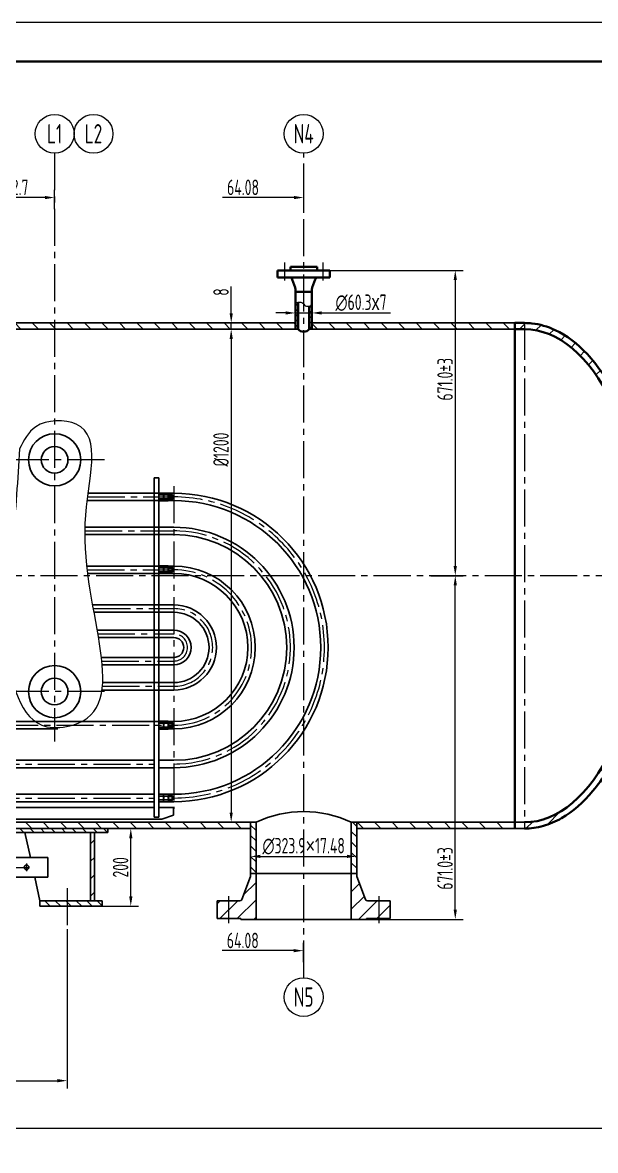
# Model space of a CAD drawing. Header units: millimetres. Extents: x 5765 to 6606, y -201 to 393.
# Drawn here: x 6173.1 to 6320.5, y 103.1 to 393.4 of the extents above; entities that cross this region are included whole.
import ezdxf
from ezdxf.enums import TextEntityAlignment as Align

# ---------------------------------------------------------------- set-up
doc = ezdxf.new("R2010")
doc.units = ezdxf.units.MM
doc.linetypes.add('CENTER2', pattern=[28.575, 19.05, -3.175, 3.175, -3.175])
for name, color, linetype, lineweight in [('1粗实线', 7, 'Continuous', 35), ('2细实线', 3, 'Continuous', 13), ('3中心线', 1, 'CENTER2', 13), ('6剖面线', 6, 'Continuous', 13), ('7文本', 2, 'Continuous', 13), ('8标注', 3, 'Continuous', 13), ('9图表', 4, 'Continuous', 13)]:
    doc.layers.add(name, color=color, linetype=linetype, lineweight=lineweight)
doc.styles.add('lanpec', font='bpec_e.shx', dxfattribs={"width": 0.75, "bigfont": 'hztxt.shx'})
doc.styles.add('lanpec-dim', font='bpec_e.shx', dxfattribs={"width": 0.75})
doc.dimstyles.new('lanpec', dxfattribs={"dimtxt": 4, "dimasz": 2.5, "dimexe": 2, "dimexo": 0, "dimtad": 1, "dimdsep": 46, "dimtxsty": 'lanpec-dim', "dimcen": 2.5, "dimclrd": 256, "dimclre": 256, "dimclrt": 256, "dimazin": 0, "dimtfac": 1, "dimtmove": 0, "dimatfit": 3, "dimfxl": 1, "dimlwd": -1, "dimlwe": -1, "dimarcsym": 0})
doc.dimstyles.new('lanpec$0', dxfattribs={"dimscale": 10, "dimtxt": 4, "dimasz": 2.5, "dimexe": 2, "dimexo": 0, "dimtad": 1, "dimdec": 1, "dimdsep": 46, "dimtxsty": 'lanpec-dim', "dimcen": 0.09, "dimclrd": 256, "dimclre": 256, "dimclrt": 256, "dimadec": 1, "dimazin": 0, "dimtfac": 0.707, "dimtdec": 1, "dimtmove": 0, "dimatfit": 3, "dimfxl": 1, "dimarcsym": 0})
pattern_1 = [(135, (0, -10.06), (-2.245064, -2.245064), [])]

# ---------------------------------------------------------------- blocks, each defined once
blk = doc.blocks.new('A1')
at = {"layer": '1粗实线'}
blk.add_lwpolyline([(-816, 10), (-10, 10), (-10, 584), (-816, 584)], close=True, dxfattribs=at)
at = {"layer": '9图表'}
blk.add_lwpolyline([(-841, 0), (0, 0), (0, 594), (-841, 594)], close=True, dxfattribs=at)
blk = doc.blocks.new('*D49')
at = {"layer": '8标注', "transparency": 16777216}
for p, q in [((6335.57, 251.04), (6335.57, 106.8)), ((5857.9, 232.58), (5857.9, 106.8)), ((5860.4, 108.8), (6333.07, 108.8))]:
    blk.add_line(p, q, dxfattribs=at)
for points in [[(5860.4, 109.22), (5860.4, 108.38), (5857.9, 108.8)], [(6333.07, 109.22), (6333.07, 108.38), (6335.57, 108.8)]]:
    blk.add_solid(points, dxfattribs=at)
at = {"layer": 'Defpoints', "color": 0, "transparency": 16777216}
for p in [(6335.57, 251.04), (5857.9, 232.58), (6335.57, 108.8)]:
    blk.add_point(p, dxfattribs=at)
at = {"layer": '8标注', "transparency": 16777216, "insert": (6096.73, 111.42), "char_height": 4, "attachment_point": 5, "style": 'lanpec-dim'}
blk.add_mtext('7701.343', dxfattribs=at)
blk = doc.blocks.new('*D50')
at = {"layer": '8标注', "transparency": 16777216}
for p, q in [((6226.76, 314.5), (6228.76, 314.5)), ((6226.76, 312), (6226.76, 190.08)), ((6226.76, 187.58), (6228.76, 187.58))]:
    blk.add_line(p, q, dxfattribs=at)
for points in [[(6226.35, 312), (6227.18, 312), (6226.76, 314.5)], [(6226.35, 190.08), (6227.18, 190.08), (6226.76, 187.58)]]:
    blk.add_solid(points, dxfattribs=at)
at = {"layer": 'Defpoints', "color": 0, "transparency": 16777216}
for p in [(6226.76, 314.5), (6226.76, 187.58), (6226.76, 187.58)]:
    blk.add_point(p, dxfattribs=at)
at = {"layer": '8标注', "transparency": 16777216, "insert": (6224.14, 283.52), "char_height": 4, "attachment_point": 5, "rotation": 90, "style": 'lanpec-dim'}
blk.add_mtext('%%C1200', dxfattribs=at)
blk = doc.blocks.new('*D41')
at = {"layer": '8标注', "transparency": 16777216}
for p, q in [((6231.76, 178.8), (6231.76, 180.8)), ((6259.06, 177.41), (6259.06, 180.8)), ((6234.26, 178.8), (6256.56, 178.8))]:
    blk.add_line(p, q, dxfattribs=at)
for points in [[(6234.26, 179.21), (6234.26, 178.38), (6231.76, 178.8)], [(6256.56, 179.21), (6256.56, 178.38), (6259.06, 178.8)]]:
    blk.add_solid(points, dxfattribs=at)
at = {"layer": 'Defpoints', "color": 0, "transparency": 16777216}
for p in [(6231.76, 178.8), (6259.06, 178.8), (6259.06, 177.41)]:
    blk.add_point(p, dxfattribs=at)
at = {"layer": '8标注', "transparency": 16777216, "insert": (6245.41, 181.42), "char_height": 4, "attachment_point": 5, "style": 'lanpec-dim'}
blk.add_mtext('∅323.9{\\fArial|b0|i0|c0|p34;×}17.48', dxfattribs=at)
blk = doc.blocks.new('*D43')
at = {"layer": '8标注', "transparency": 16777216}
for p, q in [((6226.76, 318.6), (6226.76, 325.47)), ((6231.29, 316.1), (6224.76, 316.1)), ((6230.76, 314.5), (6224.76, 314.5)), ((6226.76, 314.5), (6226.76, 316.1)), ((6226.76, 312), (6226.76, 309.5))]:
    blk.add_line(p, q, dxfattribs=at)
for points in [[(6226.35, 318.6), (6227.18, 318.6), (6226.76, 316.1)], [(6226.35, 312), (6227.18, 312), (6226.76, 314.5)]]:
    blk.add_solid(points, dxfattribs=at)
at = {"layer": 'Defpoints', "color": 0, "transparency": 16777216}
for p in [(6226.76, 316.1), (6230.76, 314.5), (6231.29, 316.1)]:
    blk.add_point(p, dxfattribs=at)
at = {"layer": '8标注', "transparency": 16777216, "insert": (6224.14, 324.07), "char_height": 4, "attachment_point": 5, "rotation": 90, "style": 'lanpec-dim'}
blk.add_mtext('8', dxfattribs=at)
blk = doc.blocks.new('管口号')
at = {"layer": '2细实线'}
blk.add_circle((0, 5), 5, dxfattribs=at)
at = {"layer": '7文本', "style": 'lanpec', "width": 0.75}
blk.add_attdef('N', text='', height=5, dxfattribs=at).set_placement((0, 5), align=Align.MIDDLE_CENTER)
blk = doc.blocks.new('*D48')
at = {"layer": '8标注', "transparency": 16777216}
for p, q in [((6278.15, 251.04), (6286.42, 251.04)), ((6284.42, 165.08), (6284.42, 248.54)), ((6249.34, 162.58), (6286.42, 162.58))]:
    blk.add_line(p, q, dxfattribs=at)
for points in [[(6284, 248.54), (6284.84, 248.54), (6284.42, 251.04)], [(6284, 165.08), (6284.84, 165.08), (6284.42, 162.58)]]:
    blk.add_solid(points, dxfattribs=at)
at = {"layer": 'Defpoints', "color": 0, "transparency": 16777216}
for p in [(6278.15, 251.04), (6284.42, 251.04), (6249.34, 162.58)]:
    blk.add_point(p, dxfattribs=at)
at = {"layer": '8标注', "transparency": 16777216, "insert": (6281.79, 175.69), "char_height": 4, "attachment_point": 5, "rotation": 90, "style": 'lanpec-dim'}
blk.add_mtext('671.0±3', dxfattribs=at)
blk = doc.blocks.new('*D54')
at = {"layer": '8标注', "transparency": 16777216}
for p, q in [((6018.56, 159.86), (6018.56, 119.05)), ((6184.55, 160.04), (6184.55, 119.05)), ((6021.06, 121.05), (6182.05, 121.05))]:
    blk.add_line(p, q, dxfattribs=at)
for points in [[(6021.06, 121.47), (6021.06, 120.63), (6018.56, 121.05)], [(6182.05, 121.47), (6182.05, 120.63), (6184.55, 121.05)]]:
    blk.add_solid(points, dxfattribs=at)
at = {"layer": 'Defpoints', "color": 0, "transparency": 16777216}
for p in [(6018.56, 159.86), (6184.55, 160.04), (6184.55, 121.05)]:
    blk.add_point(p, dxfattribs=at)
at = {"layer": '8标注', "transparency": 16777216, "insert": (6101.56, 123.67), "char_height": 4, "attachment_point": 5, "style": 'lanpec-dim'}
blk.add_mtext('2700%%P3', dxfattribs=at)
blk = doc.blocks.new('*D60')
at = {"layer": '8标注', "transparency": 16777216}
for p, q in [((6195.05, 185.98), (6202.92, 185.98)), ((6200.92, 168.48), (6200.92, 183.48)), ((6193.55, 165.98), (6202.92, 165.98))]:
    blk.add_line(p, q, dxfattribs=at)
for points in [[(6200.51, 183.48), (6201.34, 183.48), (6200.92, 185.98)], [(6200.51, 168.48), (6201.34, 168.48), (6200.92, 165.98)]]:
    blk.add_solid(points, dxfattribs=at)
at = {"layer": 'Defpoints', "color": 0, "transparency": 16777216}
for p in [(6195.05, 185.98), (6200.92, 185.98), (6193.55, 165.98)]:
    blk.add_point(p, dxfattribs=at)
at = {"layer": '8标注', "transparency": 16777216, "insert": (6198.3, 175.98), "char_height": 4, "attachment_point": 5, "rotation": 90, "style": 'lanpec-dim'}
blk.add_mtext('200', dxfattribs=at)
blk = doc.blocks.new('*D55')
at = {"layer": '8标注', "transparency": 16777216}
for p, q in [((6243.28, 318.69), (6243.28, 320.69)), ((6247.55, 317.35), (6247.55, 320.69)), ((6240.78, 318.69), (6238.28, 318.69)), ((6243.28, 318.69), (6247.55, 318.69)), ((6250.05, 318.69), (6267.78, 318.69))]:
    blk.add_line(p, q, dxfattribs=at)
for points in [[(6240.78, 319.1), (6240.78, 318.27), (6243.28, 318.69)], [(6250.05, 319.1), (6250.05, 318.27), (6247.55, 318.69)]]:
    blk.add_solid(points, dxfattribs=at)
at = {"layer": 'Defpoints', "color": 0, "transparency": 16777216}
for p in [(6243.28, 318.69), (6247.55, 318.69), (6247.55, 317.35)]:
    blk.add_point(p, dxfattribs=at)
at = {"layer": '8标注', "transparency": 16777216, "insert": (6260.17, 321.31), "char_height": 4, "attachment_point": 5, "style": 'lanpec-dim'}
blk.add_mtext('∅60.3{\\fArial|b0|i0|c0|p34;x}7', dxfattribs=at)
blk = doc.blocks.new('*D58')
at = {"layer": '8标注', "transparency": 16777216}
for p, q in [((6248.84, 329.65), (6286.42, 329.65)), ((6284.42, 327.15), (6284.42, 253.54)), ((6278.15, 251.04), (6286.42, 251.04))]:
    blk.add_line(p, q, dxfattribs=at)
for points in [[(6284, 327.15), (6284.84, 327.15), (6284.42, 329.65)], [(6284, 253.54), (6284.84, 253.54), (6284.42, 251.04)]]:
    blk.add_solid(points, dxfattribs=at)
at = {"layer": 'Defpoints', "color": 0, "transparency": 16777216}
for p in [(6248.84, 329.65), (6278.15, 251.04), (6284.42, 251.04)]:
    blk.add_point(p, dxfattribs=at)
at = {"layer": '8标注', "transparency": 16777216, "insert": (6281.8, 301.63), "char_height": 4, "attachment_point": 5, "rotation": 90, "style": 'lanpec-dim'}
blk.add_mtext('671.0±3', dxfattribs=at)
blk = doc.blocks.new('*D72')
at = {"layer": '8标注', "transparency": 16777216}
for p, q in [((6181.33, 345.43), (6181.33, 350.4)), ((6178.83, 348.4), (6167.31, 348.4))]:
    blk.add_line(p, q, dxfattribs=at)
blk.add_solid([(6178.83, 348.81), (6178.83, 347.98), (6181.33, 348.4)], dxfattribs=at)
at = {"layer": 'Defpoints', "color": 0, "transparency": 16777216}
for p in [(6181.33, 348.4), (6148.63, 345.43), (6181.33, 345.43)]:
    blk.add_point(p, dxfattribs=at)
at = {"layer": '8标注', "transparency": 16777216, "insert": (6171.55, 351.02), "char_height": 4, "attachment_point": 5, "style": 'lanpec-dim'}
blk.add_mtext('32.7', dxfattribs=at)
blk = doc.blocks.new('_None')
blk = doc.blocks.new('*D73')
at = {"layer": '8标注', "transparency": 16777216}
for p, q in [((6245.41, 345.43), (6245.41, 350.4)), ((6242.91, 348.4), (6224.52, 348.4))]:
    blk.add_line(p, q, dxfattribs=at)
blk.add_solid([(6242.91, 348.81), (6242.91, 347.98), (6245.41, 348.4)], dxfattribs=at)
at = {"layer": 'Defpoints', "color": 0, "transparency": 16777216}
for p in [(6245.41, 348.4), (6181.33, 345.43), (6245.41, 345.43)]:
    blk.add_point(p, dxfattribs=at)
at = {"layer": '8标注', "transparency": 16777216, "insert": (6229.81, 351.02), "char_height": 4, "attachment_point": 5, "style": 'lanpec-dim'}
blk.add_mtext('64.08', dxfattribs=at)
blk = doc.blocks.new('*D76')
at = {"layer": '8标注', "transparency": 16777216}
for p, q in [((6242.85, 154.53), (6224.46, 154.53)), ((6245.35, 151.56), (6245.35, 156.53))]:
    blk.add_line(p, q, dxfattribs=at)
blk.add_solid([(6242.85, 154.94), (6242.85, 154.11), (6245.35, 154.53)], dxfattribs=at)
at = {"layer": 'Defpoints', "color": 0, "transparency": 16777216}
for p in [(6245.35, 154.53), (6181.27, 151.56), (6245.35, 151.56)]:
    blk.add_point(p, dxfattribs=at)
at = {"layer": '8标注', "transparency": 16777216, "insert": (6229.75, 157.15), "char_height": 4, "attachment_point": 5, "style": 'lanpec-dim'}
blk.add_mtext('64.08', dxfattribs=at)

msp = doc.modelspace()

# ---------------------------------------------------------------- hatches: boundary and pattern name
at = {"layer": '6剖面线'}
h = msp.add_hatch(dxfattribs=at)
h.set_pattern_fill('ANSI31', color=256, scale=0.3, style=0)
h.set_pattern_definition([(45, (4707.1285, 1254.7341), (-0.6735192, 0.6735192), [])])
h.paths.add_polyline_path([(6243.996, 321.441, 0.1674325), (6243.276, 320.954), (6243.276, 314.502), (6243.996, 314.502)])
h.paths.add_polyline_path([(6247.548, 320.954, -0.1674325), (6246.828, 320.466), (6246.828, 314.502), (6247.548, 314.502)])
h = msp.add_hatch(dxfattribs=at)
h.set_pattern_fill('ANSI31', color=256, angle=90, style=0)
h.set_pattern_definition(pattern_1)
h.paths.add_polyline_path([(6092.63, 316.102), (6081.22, 316.102), (6081.22, 314.502), (6092.63, 314.502)])
h.paths.add_polyline_path([(6148.63, 316.102), (6092.63, 316.102), (6092.63, 314.502), (6130.18, 314.502), (6148.63, 314.502)])
h.paths.add_polyline_path([(6181.33, 316.102), (6148.63, 316.102), (6148.63, 314.502), (6181.33, 314.502)])
h.paths.add_polyline_path([(6243.276, 316.102), (6181.33, 316.102), (6181.33, 314.502), (6243.276, 314.502)])
h.paths.add_polyline_path([(6299.733, 316.102), (6273.753, 316.102), (6247.548, 316.102), (6247.548, 314.502), (6273.753, 314.502), (6299.733, 314.502)])
h = msp.add_hatch(dxfattribs=at)
h.set_pattern_fill('ANSI31', color=256, style=0)
h.set_pattern_definition([(45, (0, -10.06), (-2.245064, 2.245064), [])])
edge = h.paths.add_edge_path()
edge.add_spline(control_points=[(6302.233, 185.972), (6303.858, 185.972), (6305.483, 186.2), (6308.677, 187.097), (6310.247, 187.766), (6314.648, 190.289), (6317.361, 192.665), (6322.331, 198.657), (6324.59, 202.275), (6328.543, 210.51), (6330.237, 215.128), (6332.96, 225.06), (6333.99, 230.375), (6335.323, 241.347), (6335.626, 247.004), (6335.485, 258.283), (6335.041, 263.903), (6333.435, 274.733), (6332.273, 279.941), (6329.302, 289.599), (6327.492, 294.048), (6323.329, 301.896), (6320.976, 305.294), (6315.838, 310.808), (6313.05, 312.925), (6308.174, 315.2), (6306.168, 315.776), (6303.507, 316.067), (6302.87, 316.102), (6302.233, 316.102)], knot_values=[3.1415927, 3.1415927, 3.1415927, 3.1415927, 3.281154, 3.281154, 3.4207154, 3.4207154, 3.6840495, 3.6840495, 3.9473836, 3.9473836, 4.2107177, 4.2107177, 4.4740518, 4.4740518, 4.737386, 4.737386, 5.0007201, 5.0007201, 5.2640542, 5.2640542, 5.5273883, 5.5273883, 5.7907224, 5.7907224, 6.0540566, 6.0540566, 6.22848, 6.22848, 6.2831853, 6.2831853, 6.2831853, 6.2831853], degree=3, periodic=0)
edge.add_line((6302.233, 316.102), (6302.233, 314.502))
edge.add_ellipse((6302.233, 251.037), major_axis=(0, 63.465), ratio=0.5, start_angle=180, end_angle=360, ccw=False)
edge.add_line((6302.233, 187.572), (6302.233, 185.972))
h.paths.add_polyline_path([(6302.233, 316.102), (6300.773, 316.102, -0.2410799), (6300.253, 315.119, -0.1511721), (6299.733, 314.67), (6299.733, 314.502), (6302.233, 314.502)])
h.paths.add_polyline_path([(6300.773, 316.102), (6299.733, 316.102), (6299.733, 314.67, 0.1511721), (6300.253, 315.119, 0.2410799)], flags=17)
h.paths.add_polyline_path([(6302.233, 187.572), (6299.733, 187.572), (6299.733, 185.972), (6302.233, 185.972)])
h = msp.add_hatch(dxfattribs=at)
h.set_pattern_fill('ANSI31', color=256, angle=90, style=0)
h.set_pattern_definition(pattern_1)
h.paths.add_polyline_path([(6299.733, 187.576), (6259.062, 187.576), (6259.062, 185.976), (6299.733, 185.976)])
h.paths.add_polyline_path([(6119.93, 187.576), (6119.93, 185.976), (6231.762, 185.976), (6231.762, 187.576)])
h.paths.add_polyline_path([(6092.63, 185.976), (6092.63, 187.576), (6081.22, 187.576), (6081.22, 185.976)])
h = msp.add_hatch(dxfattribs=at)
h.set_pattern_fill('ANSI31', color=256, scale=0.6, angle=90, style=0)
h.set_pattern_definition([(135, (6183.601, 185.522), (-1.34704, -1.34704), [])])
h.paths.add_polyline_path([(6187.415, 185.976), (6182.159, 185.976), (6182.159, 184.976), (6187.415, 184.976)])
h.paths.add_polyline_path([(6182.159, 184.976), (6182.159, 185.976), (6170.05, 185.976), (6170.05, 184.976)])
h.paths.add_polyline_path([(6187.415, 185.976), (6187.415, 184.976), (6195.05, 184.976), (6195.05, 185.976)])
h = msp.add_hatch(dxfattribs=at)
h.set_pattern_fill('ANSI31', color=256, scale=0.6, angle=90, style=0)
h.set_pattern_definition([(135, (6231.4326, 179.1102), (-1.34704, -1.34704), [])])
h.paths.add_polyline_path([(6233.162, 174.376), (6231.762, 174.376), (6231.762, 187.576), (6233.162, 187.576)])
h.paths.add_polyline_path([(6259.062, 174.376), (6257.662, 174.376), (6257.662, 187.576), (6259.062, 187.576)])
h = msp.add_hatch(dxfattribs=at)
h.set_pattern_fill('ANSI31', color=256, style=0)
h.set_pattern_definition([(45, (4768.352, 1211.439), (-2.245064, 2.245064), [])])
h.paths.add_polyline_path([(6191.55, 184.976), (6190.55, 184.976), (6190.55, 167.376), (6191.55, 167.376)])
h = msp.add_hatch(dxfattribs=at)
h.set_pattern_fill('ANSI31', color=256, style=0)
h.set_pattern_definition([(45, (6013.491, 1218.659), (-2.245064, 2.245064), [])])
h.paths.add_polyline_path([(6264.782, 167.386), (6263.282, 167.386), (6263.282, 162.776), (6264.782, 162.776)])
h.paths.add_polyline_path([(6266.282, 167.386), (6264.782, 167.386), (6264.782, 162.776), (6266.282, 162.776)])
h.paths.add_polyline_path([(6263.282, 162.776), (6261.602, 162.776), (6261.602, 162.576), (6257.662, 162.576), (6257.662, 174.376), (6259.062, 174.376), (6259.062, 173.768, 0.09138), (6259.095, 173.59), (6261.339, 167.708, 0.3110597), (6261.807, 167.386), (6263.282, 167.386)])
h.paths.add_polyline_path([(6267.662, 162.776), (6266.282, 162.776), (6266.282, 167.386), (6267.662, 167.386)])
h.paths.add_polyline_path([(6233.162, 162.576), (6229.222, 162.576), (6229.222, 162.776), (6226.042, 162.776), (6226.042, 167.386), (6229.018, 167.386, 0.3110597), (6229.485, 167.708), (6231.729, 173.59, 0.09138), (6231.762, 173.768), (6231.762, 174.376), (6233.162, 174.376)])
h.paths.add_polyline_path([(6226.042, 162.776), (6223.162, 162.776), (6223.162, 167.386), (6226.042, 167.386)])
h = msp.add_hatch(dxfattribs=at)
h.set_pattern_fill('ANSI31', color=256, scale=0.6, angle=90, style=0)
h.set_pattern_definition([(135, (4768.352, 1211.4389), (-1.3470384, -1.3470384), [])])
h.paths.add_polyline_path([(6193.55, 165.976), (6193.55, 167.376), (6184.55, 167.376), (6184.55, 165.976)])
h.paths.add_polyline_path([(6184.55, 165.976), (6184.55, 167.376), (6177.55, 167.376), (6177.55, 165.976)])

# ---------------------------------------------------------------- linework, layer by layer
for p, q in [((6081.22, 316.102), (6243.276, 316.102)), ((6081.22, 314.502), (6243.996, 314.502)), ((6246.828, 314.502), (6273.753, 314.502)), ((6247.548, 316.102), (6273.753, 316.102)), ((6299.733, 316.102), (6273.753, 316.102)), ((6273.753, 314.502), (6299.733, 314.502)), ((6299.733, 316.098), (6299.733, 185.972)), ((6206.953, 188.876), (6206.953, 276.276)), ((6206.953, 276.276), (6208.153, 276.276)), ((6208.153, 188.876), (6208.153, 276.276)), ((6189.738, 270.376), (6208.153, 270.376)), ((6189.979, 272.276), (6208.153, 272.276)), ((6208.153, 272.276), (6212.003, 272.276)), ((6208.153, 270.576), (6208.153, 272.076)), ((6208.153, 270.376), (6212.003, 270.376)), ((6209.302, 272.326), (6208.224, 272.326)), ((6209.302, 271.826), (6208.224, 271.826)), ((6209.302, 270.826), (6208.224, 270.826)), ((6209.302, 270.326), (6208.224, 270.326)), ((6209.373, 270.576), (6209.373, 272.076)), ((6209.373, 270.576), (6209.373, 272.076)), ((6210.522, 272.326), (6209.444, 272.326)), ((6210.522, 271.826), (6209.444, 271.826)), ((6210.522, 270.826), (6209.444, 270.826)), ((6210.522, 270.326), (6209.444, 270.326)), ((6210.593, 270.576), (6210.593, 272.076)), ((6210.593, 271.926), (6211.593, 271.926)), ((6210.593, 271.726), (6211.793, 271.726)), ((6211.793, 270.926), (6210.593, 270.926)), ((6211.593, 270.726), (6210.593, 270.726)), ((6211.593, 271.926), (6211.793, 271.726)), ((6211.593, 271.926), (6211.593, 270.726)), ((6211.793, 270.926), (6211.593, 270.726)), ((6211.793, 271.726), (6211.793, 270.926)), ((6189.152, 261.626), (6208.153, 261.626)), ((6189.174, 263.526), (6208.153, 263.526)), ((6208.153, 263.526), (6212.003, 263.526)), ((6208.153, 261.626), (6212.003, 261.626)), ((6189.648, 253.526), (6208.153, 253.526)), ((6208.153, 253.526), (6212.003, 253.526)), ((6208.153, 251.826), (6208.153, 253.326)), ((6209.302, 253.576), (6208.224, 253.576)), ((6209.302, 253.076), (6208.224, 253.076)), ((6209.373, 251.826), (6209.373, 253.326)), ((6209.373, 251.826), (6209.373, 253.326)), ((6210.522, 253.576), (6209.444, 253.576)), ((6210.522, 253.076), (6209.444, 253.076)), ((6210.593, 251.826), (6210.593, 253.326)), ((6210.593, 253.176), (6211.593, 253.176)), ((6210.593, 252.976), (6211.793, 252.976)), ((6211.593, 253.176), (6211.793, 252.976)), ((6211.593, 253.176), (6211.593, 251.976)), ((6211.793, 252.976), (6211.793, 252.176)), ((6189.875, 251.626), (6208.153, 251.626)), ((6208.153, 251.626), (6212.003, 251.626)), ((6209.302, 252.076), (6208.224, 252.076)), ((6209.302, 251.576), (6208.224, 251.576)), ((6210.522, 252.076), (6209.444, 252.076)), ((6210.522, 251.576), (6209.444, 251.576)), ((6211.793, 252.176), (6210.593, 252.176)), ((6211.593, 251.976), (6210.593, 251.976)), ((6211.793, 252.176), (6211.593, 251.976)), ((6191.142, 243.526), (6208.153, 243.526)), ((6191.481, 241.626), (6208.153, 241.626)), ((6208.153, 243.526), (6212.003, 243.526)), ((6208.153, 241.626), (6212.003, 241.626)), ((6192.308, 237.026), (6208.153, 237.026)), ((6208.153, 237.026), (6212.003, 237.026)), ((6192.635, 235.126), (6208.153, 235.126)), ((6208.153, 235.126), (6212.003, 235.126)), ((6193.379, 230.026), (6208.153, 230.026)), ((6208.153, 230.026), (6212.003, 230.026)), ((6193.572, 228.126), (6208.153, 228.126)), ((6208.153, 228.126), (6212.003, 228.126)), ((6193.521, 221.626), (6208.153, 221.626)), ((6193.693, 223.526), (6208.153, 223.526)), ((6208.153, 223.526), (6212.003, 223.526)), ((6208.153, 221.626), (6212.003, 221.626)), ((6154.644, 213.526), (6208.153, 213.526)), ((6208.153, 213.526), (6212.003, 213.526)), ((6208.153, 211.826), (6208.153, 213.326)), ((6209.302, 213.576), (6208.224, 213.576)), ((6209.302, 213.076), (6208.224, 213.076)), ((6209.302, 212.076), (6208.224, 212.076)), ((6209.373, 211.826), (6209.373, 213.326)), ((6209.373, 211.826), (6209.373, 213.326)), ((6210.522, 213.576), (6209.444, 213.576)), ((6210.522, 213.076), (6209.444, 213.076)), ((6210.522, 212.076), (6209.444, 212.076)), ((6210.593, 211.826), (6210.593, 213.326)), ((6210.593, 213.176), (6211.593, 213.176)), ((6210.593, 212.976), (6211.793, 212.976)), ((6211.793, 212.176), (6210.593, 212.176)), ((6211.593, 211.976), (6210.593, 211.976)), ((6211.593, 213.176), (6211.793, 212.976)), ((6211.593, 213.176), (6211.593, 211.976)), ((6211.793, 212.176), (6211.593, 211.976)), ((6211.793, 212.976), (6211.793, 212.176)), ((5991.282, 211.626), (6182.173, 211.626)), ((6208.153, 211.626), (6212.003, 211.626)), ((6209.302, 211.576), (6208.224, 211.576)), ((6210.522, 211.576), (6209.444, 211.576)), ((5991.282, 203.526), (6206.953, 203.526)), ((6208.153, 203.526), (6212.003, 203.526)), ((5991.282, 201.626), (6206.953, 201.626)), ((6208.153, 201.626), (6212.003, 201.626)), ((5991.282, 194.776), (6206.953, 194.776)), ((6208.153, 194.776), (6212.003, 194.776)), ((6208.153, 193.076), (6208.153, 194.576)), ((6209.302, 194.826), (6208.224, 194.826)), ((6209.373, 193.076), (6209.373, 194.576)), ((6209.373, 193.076), (6209.373, 194.576)), ((6210.522, 194.826), (6209.444, 194.826)), ((6210.593, 193.076), (6210.593, 194.576)), ((5991.282, 192.876), (6206.953, 192.876)), ((6208.153, 192.876), (6212.003, 192.876)), ((6209.302, 194.326), (6208.224, 194.326)), ((6209.302, 193.326), (6208.224, 193.326)), ((6209.302, 192.826), (6208.224, 192.826)), ((6210.522, 194.326), (6209.444, 194.326)), ((6210.522, 193.326), (6209.444, 193.326)), ((6210.522, 192.826), (6209.444, 192.826)), ((6210.593, 194.426), (6211.593, 194.426)), ((6210.593, 194.226), (6211.793, 194.226)), ((6211.793, 193.426), (6210.593, 193.426)), ((6211.593, 193.226), (6210.593, 193.226)), ((6211.593, 194.426), (6211.793, 194.226)), ((6211.593, 194.426), (6211.593, 193.226)), ((6211.793, 193.426), (6211.593, 193.226)), ((6211.793, 194.226), (6211.793, 193.426)), ((5991.282, 191.376), (6206.953, 191.376)), ((6206.953, 188.876), (6208.153, 188.876)), ((6206.953, 188.876), (6208.153, 188.876)), ((6208.153, 191.376), (6211.953, 191.376)), ((6211.953, 189.376), (6208.953, 188.376)), ((6211.953, 191.376), (6211.953, 189.376)), ((6208.953, 188.376), (6116.687, 188.376)), ((6119.93, 187.576), (6233.162, 187.576)), ((6119.93, 185.976), (6231.762, 185.976)), ((6195.05, 184.976), (6195.05, 185.976)), ((6231.762, 174.376), (6231.762, 187.576)), ((6231.762, 174.376), (6231.762, 187.576)), ((6233.162, 187.576), (6233.162, 162.576)), ((6257.662, 187.576), (6273.753, 187.576)), ((6257.662, 187.576), (6257.662, 162.576)), ((6259.062, 174.376), (6259.062, 187.576)), ((6259.062, 174.376), (6259.062, 187.576)), ((6259.062, 185.976), (6273.753, 185.976)), ((6273.753, 187.576), (6299.733, 187.576)), ((6299.733, 185.976), (6273.753, 185.976)), ((6302.233, 187.572), (6299.733, 187.572)), ((6302.233, 185.972), (6299.733, 185.972)), ((6170.05, 184.976), (6182.159, 184.976)), ((6175.095, 178.476), (6173.658, 184.976)), ((6182.159, 184.976), (6195.05, 184.976)), ((6190.55, 167.376), (6190.55, 184.976)), ((6191.55, 167.376), (6191.55, 184.976)), ((6259.062, 174.376), (6231.762, 174.376)), ((6231.762, 174.376), (6231.762, 173.768)), ((6259.062, 174.376), (6259.062, 173.768)), ((6177.55, 167.376), (6176.201, 173.476)), ((6231.729, 173.59), (6229.485, 167.708)), ((6259.095, 173.59), (6261.339, 167.708)), ((6193.55, 167.376), (6177.55, 167.376)), ((6177.55, 167.376), (6177.55, 165.976)), ((6193.55, 165.976), (6177.55, 165.976)), ((6193.55, 165.976), (6177.55, 165.976)), ((6193.55, 167.376), (6193.55, 165.976)), ((6223.162, 167.386), (6223.162, 162.776)), ((6223.162, 167.386), (6229.018, 167.386)), ((6267.662, 167.386), (6261.807, 167.386)), ((6267.662, 167.386), (6267.662, 162.776)), ((6223.162, 162.776), (6229.222, 162.776)), ((6229.222, 162.776), (6229.222, 162.576)), ((6267.662, 162.776), (6261.602, 162.776)), ((6261.602, 162.776), (6261.602, 162.576)), ((6229.222, 162.576), (6261.602, 162.576))]:
    msp.add_line(p, q)
at = {"ltscale": 2}
for p, q in [((6179.55, 178.476), (6170.05, 178.476)), ((6179.55, 173.476), (6179.55, 178.476)), ((6170.05, 173.476), (6179.55, 173.476))]:
    msp.add_line(p, q, dxfattribs=at)
for centre, radius in [((6181.33, 280.862), 6.72), ((6181.33, 280.862), 3.432), ((6181.33, 221.215), 6.72), ((6181.33, 221.215), 3.432)]:
    msp.add_circle(centre, radius)
at = {"ltscale": 3}
msp.add_circle((6174.104, 175.976), 0.6, dxfattribs=at)
for centre, radius, start, end in [((6208.63, 272.076), 0.477, 148.35948, 211.64052), ((6209.953, 271.326), 1.8, 163.87238, 196.12762), ((6208.63, 270.576), 0.477, 148.35948, 211.64052), ((6208.896, 272.076), 0.477, 328.35948, 31.64052), ((6207.573, 271.326), 1.8, 343.87238, 16.12762), ((6208.896, 270.576), 0.477, 328.35948, 31.64052), ((6209.85, 272.076), 0.477, 148.35948, 211.64052), ((6211.173, 271.326), 1.8, 163.87238, 196.12762), ((6209.85, 270.576), 0.477, 148.35948, 211.64052), ((6210.116, 272.076), 0.477, 328.35948, 31.64052), ((6208.793, 271.326), 1.8, 343.87238, 16.12762), ((6210.116, 270.576), 0.477, 328.35948, 31.64052), ((6212.003, 232.576), 39.7, 270, 90), ((6212.003, 232.576), 37.8, 270, 90), ((6212.003, 232.576), 30.95, 270, 90), ((6212.003, 232.576), 29.05, 270, 90), ((6208.63, 253.326), 0.477, 148.35948, 211.64052), ((6209.953, 252.576), 1.8, 163.87238, 196.12762), ((6208.896, 253.326), 0.477, 328.35948, 31.64052), ((6207.573, 252.576), 1.8, 343.87238, 16.12762), ((6209.85, 253.326), 0.477, 148.35948, 211.64052), ((6211.173, 252.576), 1.8, 163.87238, 196.12762), ((6210.116, 253.326), 0.477, 328.35948, 31.64052), ((6208.793, 252.576), 1.8, 343.87238, 16.12762), ((6212.003, 232.576), 20.95, 270, 90), ((6208.63, 251.826), 0.477, 148.35948, 211.64052), ((6208.896, 251.826), 0.477, 328.35948, 31.64052), ((6209.85, 251.826), 0.477, 148.35948, 211.64052), ((6210.116, 251.826), 0.477, 328.35948, 31.64052), ((6212.003, 232.576), 19.05, 270, 90), ((6212.003, 232.576), 10.95, 270, 90), ((6212.003, 232.576), 9.05, 270, 90), ((6212.003, 232.576), 4.45, 270, 90), ((6212.003, 232.576), 2.55, 270, 90), ((6208.63, 213.326), 0.477, 148.35948, 211.64052), ((6209.953, 212.576), 1.8, 163.87238, 196.12762), ((6208.63, 211.826), 0.477, 148.35948, 211.64052), ((6208.896, 213.326), 0.477, 328.35948, 31.64052), ((6207.573, 212.576), 1.8, 343.87238, 16.12762), ((6208.896, 211.826), 0.477, 328.35948, 31.64052), ((6209.85, 213.326), 0.477, 148.35948, 211.64052), ((6211.173, 212.576), 1.8, 163.87238, 196.12762), ((6209.85, 211.826), 0.477, 148.35948, 211.64052), ((6210.116, 213.326), 0.477, 328.35948, 31.64052), ((6208.793, 212.576), 1.8, 343.87238, 16.12762), ((6210.116, 211.826), 0.477, 328.35948, 31.64052), ((6208.63, 194.576), 0.477, 148.35948, 211.64052), ((6208.896, 194.576), 0.477, 328.35948, 31.64052), ((6209.85, 194.576), 0.477, 148.35948, 211.64052), ((6210.116, 194.576), 0.477, 328.35948, 31.64052), ((6209.953, 193.826), 1.8, 163.87238, 196.12762), ((6208.63, 193.076), 0.477, 148.35948, 211.64052), ((6207.573, 193.826), 1.8, 343.87238, 16.12762), ((6208.896, 193.076), 0.477, 328.35948, 31.64052), ((6211.173, 193.826), 1.8, 163.87238, 196.12762), ((6209.85, 193.076), 0.477, 148.35948, 211.64052), ((6208.793, 193.826), 1.8, 343.87238, 16.12762), ((6210.116, 193.076), 0.477, 328.35948, 31.64052), ((6245.412, 161.875), 28.471, 64.51564, 115.48436), ((6231.262, 173.768), 0.5, 339.11524, 0), ((6259.562, 173.768), 0.5, 180, 200.88476), ((6229.018, 167.886), 0.5, 270, 339.11524), ((6261.807, 167.886), 0.5, 200.88476, 270)]:
    msp.add_arc(centre, radius, start, end)
at = {"layer": '1粗实线', "ltscale": 0.5}
for p, q in [((6252.132, 329.648), (6238.692, 329.648)), ((6238.692, 329.648), (6238.692, 327.856)), ((6248.844, 330.588), (6241.98, 330.588)), ((6241.98, 330.588), (6241.98, 329.648)), ((6248.844, 330.588), (6248.844, 329.648)), ((6252.132, 329.648), (6252.132, 327.856)), ((6238.692, 327.856), (6252.132, 327.856)), ((6242.444, 327.333), (6243.227, 325.214)), ((6248.381, 327.333), (6247.598, 325.214)), ((6243.276, 324.937), (6243.276, 324.088)), ((6243.276, 324.088), (6247.548, 324.088)), ((6243.276, 324.088), (6243.276, 314.502)), ((6247.548, 324.937), (6247.548, 324.088)), ((6247.548, 324.088), (6247.548, 314.502)), ((6243.996, 314.502), (6243.996, 321.441)), ((6246.828, 320.466), (6246.828, 314.502))]:
    msp.add_line(p, q, dxfattribs=at)
at = {"layer": '1粗实线'}
for p, q in [((6299.733, 316.102), (6302.233, 316.102)), ((6299.733, 316.102), (6299.733, 185.972)), ((6299.733, 314.502), (6302.233, 314.502))]:
    msp.add_line(p, q, dxfattribs=at)
at = {"layer": '1粗实线', "ltscale": 0.5}
for centre, radius, start, end in [((6241.693, 327.056), 0.8, 20.28013, 90), ((6242.476, 324.937), 0.8, 0, 20.28013), ((6248.348, 324.937), 0.8, 159.71987, 180), ((6249.131, 327.056), 0.8, 90, 159.71987), ((6245.412, 315.705), 1.858, 220.35736, 319.64264)]:
    msp.add_arc(centre, radius, start, end, dxfattribs=at)
at = {"layer": '1粗实线'}
msp.add_ellipse((6302.233, 251.037), major_axis=(0, 63.465), ratio=0.5, start_param=3.1415927, end_param=6.2831853, dxfattribs=at)
msp.add_open_spline([(6302.233, 185.972), (6303.858, 185.972), (6305.483, 186.2), (6308.677, 187.097), (6310.247, 187.766), (6314.648, 190.289), (6317.361, 192.665), (6322.331, 198.657), (6324.59, 202.275), (6328.543, 210.51), (6330.237, 215.128), (6332.96, 225.06), (6333.99, 230.375), (6335.323, 241.347), (6335.626, 247.004), (6335.485, 258.283), (6335.041, 263.903), (6333.435, 274.733), (6332.273, 279.941), (6329.302, 289.599), (6327.492, 294.048), (6323.329, 301.896), (6320.976, 305.294), (6315.838, 310.808), (6313.05, 312.925), (6308.174, 315.2), (6306.168, 315.776), (6303.507, 316.067), (6302.87, 316.102), (6302.233, 316.102)], degree=3, knots=[3.1415927, 3.1415927, 3.1415927, 3.1415927, 3.281154, 3.281154, 3.4207154, 3.4207154, 3.6840495, 3.6840495, 3.9473836, 3.9473836, 4.2107177, 4.2107177, 4.4740518, 4.4740518, 4.737386, 4.737386, 5.0007201, 5.0007201, 5.2640542, 5.2640542, 5.5273883, 5.5273883, 5.7907224, 5.7907224, 6.0540566, 6.0540566, 6.22848, 6.22848, 6.2831853, 6.2831853, 6.2831853, 6.2831853], dxfattribs=at)
at = {"layer": '2细实线'}
msp.add_lwpolyline([(6243.276, 320.954, -0.5), (6245.412, 320.954, 0.5), (6247.548, 320.954, 0.5)], format="xyb", dxfattribs=at)
at = {"layer": '3中心线', "ltscale": 0.5}
for p, q in [((6181.33, 359.812), (6181.33, 208.386)), ((6245.412, 147.576), (6245.412, 359.812)), ((6240.46, 331.666), (6240.46, 327.056)), ((6250.364, 331.666), (6250.364, 327.056)), ((6302.233, 316.102), (6302.233, 185.972)), ((6194.158, 280.862), (6168.501, 280.862)), ((6212.003, 274.121), (6212.003, 191.031)), ((6189.857, 271.326), (6212.003, 271.326)), ((6189.155, 262.576), (6212.003, 262.576)), ((6344.38, 251.039), (6081.22, 251.039)), ((6189.757, 252.576), (6212.003, 252.576)), ((6191.31, 242.576), (6212.003, 242.576)), ((6192.474, 236.076), (6212.003, 236.076)), ((6193.484, 229.076), (6212.003, 229.076)), ((6194.158, 221.215), (6168.501, 221.215)), ((6193.629, 222.576), (6212.003, 222.576)), ((6153.255, 212.576), (6212.003, 212.576)), ((5991.282, 202.576), (6206.953, 202.576)), ((5991.282, 193.826), (6206.953, 193.826)), ((6168.106, 175.976), (6174.876, 175.976)), ((6174.104, 176.939), (6174.104, 175.012)), ((6184.55, 170.608), (6184.55, 160.037)), ((6226.042, 168.576), (6226.042, 161.586)), ((6264.782, 168.576), (6264.782, 161.586))]:
    msp.add_line(p, q, dxfattribs=at)
for radius in [38.75, 30, 20, 10, 3.5]:
    msp.add_arc((6212.003, 232.576), radius, 270, 90, dxfattribs=at)
at = {"layer": '8标注'}
msp.add_spline([(6172.314, 283.698), (6176.455, 289.387), (6186.868, 290.02), (6189.212, 264.526), (6186.013, 212.593), (6179.338, 212.187), (6169.274, 232.551), (6170.561, 260.479), (6172.314, 283.698)], degree=3, dxfattribs=at)

# ---------------------------------------------------------------- block references
at = {"layer": '2细实线'}
msp.add_blockref('A1', (6606.028, -200.559), dxfattribs=at)
at = {"layer": '8标注'}
for p, values in [((6181.33, 359.812), {'N': 'L1'}), ((6191.33, 359.812), {'N': 'L2'}), ((6245.412, 359.812), {'N': 'N4'}), ((6245.412, 137.576), {'N': 'N5'})]:
    msp.add_blockref('管口号', p, dxfattribs=at).add_auto_attribs(values)

# ---------------------------------------------------------------- dimensions: what is measured, and where the dimension line sits
for base, p1, p2, picture, middle in [((6181.33, 348.395), (6148.63, 345.429), (6181.33, 345.429), '*D72', (6171.55, 348.395)), ((6245.412, 348.395), (6181.33, 345.429), (6245.412, 345.429), '*D73', (6229.81, 348.395)), ((6245.353, 154.527), (6181.27, 151.56), (6245.353, 151.56), '*D76', (6229.75, 154.527))]:
    dim = msp.add_linear_dim(base=base, p1=p1, p2=p2, dimstyle='lanpec$0', override={"dimscale": 1, "dimdec": 2, "dimblk1": 'None', "dimsah": 1, "dimcen": 2.5, "dimse1": 1, "dimsd1": 1, "dimadec": 2, "dimtfac": 1, "dimtdec": 2, "dimlwd": 65535, "dimlwe": 65535}, dxfattribs=at)
    dim.commit()
    dim.dimension.update_dxf_attribs({"geometry": picture, "text_midpoint": middle, "dimtype": 160})
for p1, angle, picture, middle in [((6248.844, 329.648), 90, '*D58', (6284.42, 301.632)), ((6249.336, 162.576), 270, '*D48', (6284.42, 175.689))]:
    dim = msp.add_linear_dim(base=(6284.42, 251.039), p1=p1, p2=(6278.15, 251.039), angle=angle, text='671.0±3', dimstyle='lanpec$0', override={"dimscale": 1, "dimdec": 2, "dimcen": 2.5, "dimadec": 2, "dimtfac": 1, "dimtdec": 2, "dimlwd": 65535, "dimlwe": 65535}, dxfattribs=at)
    dim.commit()
    dim.dimension.update_dxf_attribs({"geometry": picture, "text_midpoint": middle, "dimtype": 160})
for base, p1, p2, text, picture, middle in [((6226.762, 316.102), (6230.762, 314.502), (6231.29, 316.102), '8', '*D43', (6226.762, 324.07)), ((6226.762, 187.576), (6226.762, 314.502), (6226.762, 187.576), '%%C1200', '*D50', (6226.762, 283.522))]:
    dim = msp.add_linear_dim(base=base, p1=p1, p2=p2, angle=90, text=text, dimstyle='lanpec', dxfattribs=at)
    dim.commit()
    dim.dimension.update_dxf_attribs({"geometry": picture, "text_midpoint": middle, "dimtype": 160})
dim = msp.add_linear_dim(base=(6247.548, 318.688), p1=(6243.276, 318.688), p2=(6247.548, 317.352), text='∅60.3{\\fArial|b0|i0|c0|p34;x}7', dimstyle='lanpec', dxfattribs=at)
dim.commit()
dim.dimension.update_dxf_attribs({"geometry": '*D55', "text_midpoint": (6260.165, 318.688), "dimtype": 160})
for base, p1, p2, text, picture, middle in [((6335.566, 108.8), (5857.902, 232.576), (6335.566, 251.037), '7701.343', '*D49', (6096.734, 111.425)), ((6259.062, 178.797), (6231.762, 178.797), (6259.062, 177.407), '∅323.9{\\fArial|b0|i0|c0|p34;×}17.48', '*D41', (6245.412, 181.422)), ((6184.55, 121.05), (6018.562, 159.859), (6184.55, 160.037), '2700%%P3', '*D54', (6101.556, 123.675))]:
    dim = msp.add_linear_dim(base=base, p1=p1, p2=p2, text=text, dimstyle='lanpec', dxfattribs=at)
    dim.commit()
    dim.dimension.update_dxf_attribs({"geometry": picture, "text_midpoint": middle})
dim = msp.add_linear_dim(base=(6200.924, 185.976), p1=(6193.55, 165.976), p2=(6195.05, 185.976), angle=90, text='200', dimstyle='lanpec', dxfattribs=at)
dim.commit()
dim.dimension.update_dxf_attribs({"geometry": '*D60', "text_midpoint": (6198.299, 175.976)})

doc.saveas('drawing.dxf')
